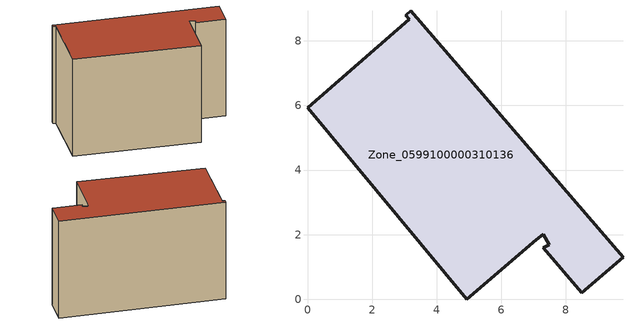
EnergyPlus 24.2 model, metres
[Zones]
Zone_0599100000310136
 floor ground (C_G): 3.16,8.66 3.04,8.79 3.2,8.93 9.77,1.31 8.49,0.2 7.3,1.59 7.49,1.69 7.29,2 7.09,1.84 4.93,0 0,5.92 z0
 wall outside (C_F): 4.93,0 7.09,1.84 7.29,2 7.49,1.69 7.3,1.59 8.49,0.2 9.77,1.31 3.2,8.93 3.04,8.79 3.16,8.66 0,5.92 4.93,0 z0:6.43
 roof outside (C_R): 7.3,1.59 8.49,0.2 9.77,1.31 3.2,8.93 3.04,8.79 3.16,8.66 0,5.92 4.93,0 7.09,1.84 7.29,2 7.49,1.69 z6.43
[BUILDING]
Pand.0599100000310136: North Axis=0; Terrain=City; Loads Convergence Tolerance Value=0.04; Temperature Convergence Tolerance Value=0.4; Solar Distribution=FullExterior; Maximum Number of Warmup Days=25; Minimum Number of Warmup Days=1
[Site:Location]
Rotterdam.The.Hague.AP_ZH_NLD Design_Conditions: Latitude=51.96; Longitude=4.45; Time Zone=1; Elevation=-4.5
[SITE:GROUNDTEMPERATURE:BUILDINGSURFACE]
18, 18, 18, 18, 18, 18, 18, 18, 18, 18, 18, 18
[MATERIAL] Thermal Absorptance=0.9; Solar Absorptance=0.7; Visible Absorptance=0.7
Name | Roughness | Thickness | Conductivity | Density | Specific Heat
G.TI.1946 | MediumSmooth | 0.15 | 1 | 540 | 1210
F.TI.1946 | Rough | 0.3 | 0.857143 | 1920 | 840
R.TI.1946 | MediumRough | 0.2 | 0.1 | 1500 | 1000
[CONSTRUCTION]
C_G: G.TI.1946
C_F: F.TI.1946
C_R: R.TI.1946
[ZONE]
Zone_0599100000310136: Type=1; Multiplier=1; Ceiling Height=Autocalculate; Volume=Autocalculate; Floor Area=autocalculate; Part of Total Floor Area=Yes
[ZONEINFILTRATION:DESIGNFLOWRATE]
Infil_Zone_0599100000310136: Zone or ZoneList or Space or SpaceList=Zone_0599100000310136; Schedule=AlwaysOn; Design Flow Rate Calculation Method=Flow/Area; Flow Rate per Floor Area=0.003; Constant Term Coefficient=1; Temperature Term Coefficient=0; Velocity Term Coefficient=0; Velocity Squared Term Coefficient=0
[HVACTEMPLATE:ZONE:IDEALLOADSAIRSYSTEM]
Zone_0599100000310136: Maximum Heating Supply Air Temperature=50; Minimum Cooling Supply Air Temperature=13; Maximum Heating Supply Air Humidity Ratio=0.0156; Minimum Cooling Supply Air Humidity Ratio=0.0077; Heating Limit=NoLimit; Cooling Limit=NoLimit; Dehumidification Control Type=ConstantSensibleHeatRatio; Cooling Sensible Heat Ratio=0.7; Dehumidification Setpoint=60; Humidification Control Type=None; Humidification Setpoint=30; Outdoor Air Method=None; Outdoor Air Flow Rate per Person=0.00944; Outdoor Air Flow Rate per Zone Floor Area=0; Outdoor Air Flow Rate per Zone=0; Demand Controlled Ventilation Type=None; Outdoor Air Economizer Type=NoEconomizer; Heat Recovery Type=None; Sensible Heat Recovery Effectiveness=0.7; Latent Heat Recovery Effectiveness=0.65
[ZONECONTROL:THERMOSTAT]
ThermostatControl_Zone_0599100000310136: Zone or ZoneList=Zone_0599100000310136; Control Type Schedule=DualSetpointControlType; Control 1=Thermostat_Zone_0599100000310136; Temperature Difference Between Cutout And Setpoint=0
[THERMOSTATSETPOINT:DUALSETPOINT]
Thermostat_Zone_0599100000310136: Heating Setpoint Temperature Schedule=HeatingSetpoint_Zone_0599100000310136; Cooling Setpoint Temperature Schedule=CoolingSetpoint_Zone_0599100000310136
[SCHEDULE:COMPACT]
HeatingSetpoint_Zone_0599100000310136: Through: 12/31, For: AllDays, Until: 24:00, 21
CoolingSetpoint_Zone_0599100000310136: Through: 12/31, For: AllDays, Until: 24:00, 24
DualSetpointControlType: Through: 12/31, For: AllDays, Until: 24:00, 4
AlwaysOn: Through: 12/31, For: AllDays, Until: 24:00, 1
